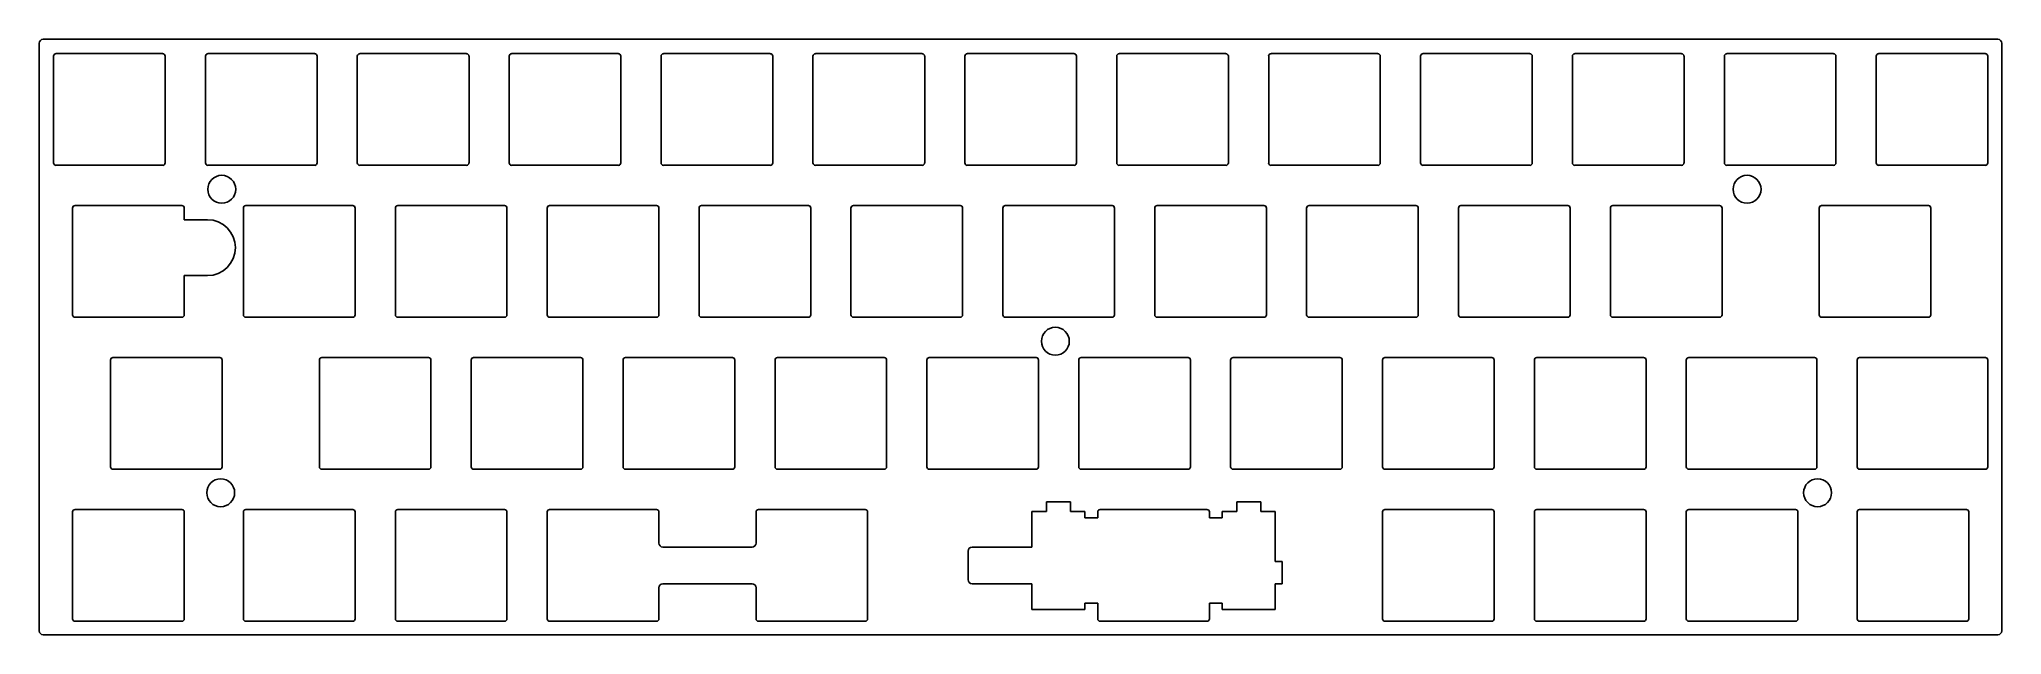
# Model space of a CAD drawing. Extents: x 1 to 247, y -75 to -1.
import ezdxf

# ---------------------------------------------------------------- set-up
doc = ezdxf.new("R2010")
doc.units = 0

msp = doc.modelspace()

# ---------------------------------------------------------------- linework, layer by layer
at = {"layer": 'Border', "color": 0}
for points in [[(0.72, -1.23), (0.72, -74.88)], [(1.22, -0.72), (246.38, -0.72)], [(246.88, -74.88), (246.88, -1.23)], [(246.38, -75.38), (1.22, -75.38)]]:
    msp.add_lwpolyline(points, dxfattribs=at)
for centre in [(23.62, -19.53), (214.93, -19.53), (128.17, -38.58), (23.48, -57.58), (223.77, -57.58)]:
    msp.add_circle(centre, 1.75, dxfattribs=at)
for centre, start, end in [((1.22, -1.23), 90, -180), ((246.38, -1.23), 0, 90), ((1.22, -74.88), -180, -90), ((246.38, -74.88), -90, 0)]:
    msp.add_arc(centre, 0.5, start, end, dxfattribs=at)
at = {"layer": 'Group002', "color": 0}
for points in [[(2.52, -2.83), (2.52, -16.23)], [(2.82, -2.52), (16.22, -2.52)], [(16.52, -2.83), (16.52, -16.23)], [(16.22, -16.52), (2.82, -16.52)]]:
    msp.add_lwpolyline(points, dxfattribs=at)
for centre, start, end in [((2.82, -2.83), 90, -180), ((16.22, -2.83), 0, 90), ((2.82, -16.23), -180, -90), ((16.22, -16.23), -90, 0)]:
    msp.add_arc(centre, 0.3, start, end, dxfattribs=at)
at = {"layer": 'Group003', "color": 0}
for points in [[(21.58, -2.83), (21.58, -16.23)], [(21.88, -2.52), (35.27, -2.52)], [(35.58, -2.83), (35.58, -16.23)], [(35.27, -16.52), (21.88, -16.52)]]:
    msp.add_lwpolyline(points, dxfattribs=at)
for centre, start, end in [((21.88, -2.83), 90, -180), ((35.27, -2.83), 0, 90), ((21.88, -16.23), -180, -90), ((35.27, -16.23), -90, 0)]:
    msp.add_arc(centre, 0.3, start, end, dxfattribs=at)
at = {"layer": 'Group004', "color": 0}
for points in [[(40.62, -2.83), (40.62, -16.23)], [(40.92, -2.52), (54.32, -2.52)], [(54.63, -2.83), (54.63, -16.23)], [(54.32, -16.52), (40.92, -16.52)]]:
    msp.add_lwpolyline(points, dxfattribs=at)
for centre, start, end in [((40.92, -2.83), 90, -180), ((54.32, -2.83), 0, 90), ((40.92, -16.23), -180, -90), ((54.32, -16.23), -90, 0)]:
    msp.add_arc(centre, 0.3, start, end, dxfattribs=at)
at = {"layer": 'Group005', "color": 0}
for points in [[(59.68, -2.83), (59.68, -16.23)], [(59.97, -2.52), (73.37, -2.52)], [(73.68, -2.83), (73.68, -16.23)], [(73.37, -16.52), (59.97, -16.52)]]:
    msp.add_lwpolyline(points, dxfattribs=at)
for centre, start, end in [((59.97, -2.83), 90, -180), ((73.37, -2.83), 0, 90), ((59.97, -16.23), -180, -90), ((73.37, -16.23), -90, 0)]:
    msp.add_arc(centre, 0.3, start, end, dxfattribs=at)
at = {"layer": 'Group006', "color": 0}
for points in [[(78.72, -2.83), (78.72, -16.23)], [(79.02, -2.52), (92.42, -2.52)], [(92.73, -2.83), (92.73, -16.23)], [(92.42, -16.52), (79.02, -16.52)]]:
    msp.add_lwpolyline(points, dxfattribs=at)
for centre, start, end in [((79.02, -2.83), 90, -180), ((92.42, -2.83), 0, 90), ((79.02, -16.23), -180, -90), ((92.42, -16.23), -90, 0)]:
    msp.add_arc(centre, 0.3, start, end, dxfattribs=at)
at = {"layer": 'Group007', "color": 0}
for points in [[(97.77, -2.83), (97.77, -16.23)], [(98.07, -2.52), (111.47, -2.52)], [(111.78, -2.83), (111.78, -16.23)], [(111.47, -16.52), (98.07, -16.52)]]:
    msp.add_lwpolyline(points, dxfattribs=at)
for centre, start, end in [((98.07, -2.83), 90, -180), ((111.47, -2.83), 0, 90), ((98.07, -16.23), -180, -90), ((111.47, -16.23), -90, 0)]:
    msp.add_arc(centre, 0.3, start, end, dxfattribs=at)
at = {"layer": 'Group008', "color": 0}
for points in [[(116.82, -2.83), (116.82, -16.23)], [(117.12, -2.52), (130.52, -2.52)], [(130.82, -2.83), (130.82, -16.23)], [(130.52, -16.52), (117.12, -16.52)]]:
    msp.add_lwpolyline(points, dxfattribs=at)
for centre, start, end in [((117.12, -2.83), 90, -180), ((130.52, -2.83), 0, 90), ((117.12, -16.23), -180, -90), ((130.52, -16.23), -90, 0)]:
    msp.add_arc(centre, 0.3, start, end, dxfattribs=at)
at = {"layer": 'Group009', "color": 0}
for points in [[(135.88, -2.83), (135.88, -16.23)], [(136.17, -2.52), (149.57, -2.52)], [(149.88, -2.83), (149.88, -16.23)], [(149.57, -16.52), (136.17, -16.52)]]:
    msp.add_lwpolyline(points, dxfattribs=at)
for centre, start, end in [((136.17, -2.83), 90, -180), ((149.57, -2.83), 0, 90), ((136.17, -16.23), 180, -90), ((149.57, -16.23), -90, 0)]:
    msp.add_arc(centre, 0.3, start, end, dxfattribs=at)
at = {"layer": 'Group010', "color": 0}
for points in [[(154.93, -2.83), (154.93, -16.23)], [(155.22, -2.52), (168.62, -2.52)], [(168.93, -2.83), (168.93, -16.23)], [(168.62, -16.52), (155.22, -16.52)]]:
    msp.add_lwpolyline(points, dxfattribs=at)
for centre, start, end in [((155.22, -2.83), 90, -180), ((168.62, -2.83), 0, 90), ((155.22, -16.23), -180, -90), ((168.62, -16.23), -90, 0)]:
    msp.add_arc(centre, 0.3, start, end, dxfattribs=at)
at = {"layer": 'Group011', "color": 0}
for points in [[(173.98, -2.83), (173.98, -16.23)], [(174.28, -2.52), (187.68, -2.52)], [(187.98, -2.83), (187.98, -16.23)], [(187.68, -16.52), (174.28, -16.52)]]:
    msp.add_lwpolyline(points, dxfattribs=at)
for centre, start, end in [((174.28, -2.83), 90, -180), ((187.68, -2.83), 0, 90), ((174.28, -16.23), -180, -90), ((187.68, -16.23), -90, 0)]:
    msp.add_arc(centre, 0.3, start, end, dxfattribs=at)
at = {"layer": 'Group012', "color": 0}
for points in [[(193.03, -2.83), (193.03, -16.23)], [(193.32, -2.52), (206.72, -2.52)], [(207.03, -2.83), (207.03, -16.23)], [(206.72, -16.52), (193.32, -16.52)]]:
    msp.add_lwpolyline(points, dxfattribs=at)
for centre, start, end in [((193.32, -2.83), 90, -180), ((206.72, -2.83), 0, 90), ((193.32, -16.23), -180, -90), ((206.72, -16.23), -90, 0)]:
    msp.add_arc(centre, 0.3, start, end, dxfattribs=at)
at = {"layer": 'Group013', "color": 0}
for points in [[(212.08, -2.83), (212.08, -16.23)], [(212.38, -2.52), (225.78, -2.52)], [(226.08, -2.83), (226.08, -16.23)], [(225.78, -16.52), (212.38, -16.52)]]:
    msp.add_lwpolyline(points, dxfattribs=at)
for centre, start, end in [((212.38, -2.83), 90, -180), ((225.78, -2.83), 0, 90), ((212.38, -16.23), -180, -90), ((225.78, -16.23), -90, 0)]:
    msp.add_arc(centre, 0.3, start, end, dxfattribs=at)
at = {"layer": 'Group014', "color": 0}
for points in [[(231.13, -2.83), (231.13, -16.23)], [(231.43, -2.52), (244.82, -2.52)], [(245.12, -2.83), (245.12, -16.23)], [(244.82, -16.52), (231.43, -16.52)]]:
    msp.add_lwpolyline(points, dxfattribs=at)
for centre, start, end in [((231.43, -2.83), 90, -180), ((244.82, -2.83), 0, 90), ((231.43, -16.23), -180, -90), ((244.82, -16.23), -90, 0)]:
    msp.add_arc(centre, 0.3, start, end, dxfattribs=at)
at = {"layer": 'Group016', "color": 0}
for points in [[(4.91, -21.88), (4.91, -35.27)], [(5.21, -21.57), (18.61, -21.57)], [(18.91, -23.35), (18.91, -21.88)], [(21.82, -23.35), (18.91, -23.35)], [(21.82, -30.35), (18.91, -30.35)], [(18.91, -35.27), (18.91, -30.35)], [(18.61, -35.57), (5.21, -35.57)]]:
    msp.add_lwpolyline(points, dxfattribs=at)
for centre, radius, start, end in [((5.21, -21.88), 0.3, 90, -180), ((18.61, -21.88), 0.3, 0, 90), ((21.82, -26.85), 3.5, -90, 90), ((5.21, -35.27), 0.3, -180, -90), ((18.61, -35.27), 0.3, -90, 0)]:
    msp.add_arc(centre, radius, start, end, dxfattribs=at)
at = {"layer": 'Group017', "color": 0}
for points in [[(26.34, -21.88), (26.34, -35.27)], [(26.64, -21.57), (40.04, -21.57)], [(40.34, -21.88), (40.34, -35.27)], [(40.04, -35.57), (26.64, -35.57)]]:
    msp.add_lwpolyline(points, dxfattribs=at)
for centre, start, end in [((26.64, -21.88), 90, -180), ((40.04, -21.88), 0, 90), ((26.64, -35.27), -180, -90), ((40.04, -35.27), -90, 0)]:
    msp.add_arc(centre, 0.3, start, end, dxfattribs=at)
at = {"layer": 'Group018', "color": 0}
for points in [[(45.39, -21.88), (45.39, -35.27)], [(45.69, -21.57), (59.09, -21.57)], [(59.39, -21.88), (59.39, -35.27)], [(59.09, -35.57), (45.69, -35.57)]]:
    msp.add_lwpolyline(points, dxfattribs=at)
for centre, start, end in [((45.69, -21.88), 90, -180), ((59.09, -21.88), 0, 90), ((45.69, -35.27), -180, -90), ((59.09, -35.27), -90, 0)]:
    msp.add_arc(centre, 0.3, start, end, dxfattribs=at)
at = {"layer": 'Group019', "color": 0}
for points in [[(64.44, -21.88), (64.44, -35.27)], [(64.74, -21.57), (78.14, -21.57)], [(78.44, -21.88), (78.44, -35.27)], [(78.14, -35.57), (64.74, -35.57)]]:
    msp.add_lwpolyline(points, dxfattribs=at)
for centre, start, end in [((64.74, -21.88), 90, -180), ((78.14, -21.88), 0, 90), ((64.74, -35.27), -180, -90), ((78.14, -35.27), -90, 0)]:
    msp.add_arc(centre, 0.3, start, end, dxfattribs=at)
at = {"layer": 'Group020', "color": 0}
for points in [[(83.49, -21.88), (83.49, -35.27)], [(83.79, -21.57), (97.19, -21.57)], [(97.49, -21.88), (97.49, -35.27)], [(97.19, -35.57), (83.79, -35.57)]]:
    msp.add_lwpolyline(points, dxfattribs=at)
for centre, start, end in [((83.79, -21.88), 90, -180), ((97.19, -21.88), 0, 90), ((83.79, -35.27), -180, -90), ((97.19, -35.27), -90, 0)]:
    msp.add_arc(centre, 0.3, start, end, dxfattribs=at)
at = {"layer": 'Group021', "color": 0}
for points in [[(102.54, -21.88), (102.54, -35.27)], [(102.84, -21.57), (116.24, -21.57)], [(116.54, -21.88), (116.54, -35.27)], [(116.24, -35.57), (102.84, -35.57)]]:
    msp.add_lwpolyline(points, dxfattribs=at)
for centre, start, end in [((102.84, -21.88), 90, -180), ((116.24, -21.88), 0, 90), ((102.84, -35.27), -180, -90), ((116.24, -35.27), -90, 0)]:
    msp.add_arc(centre, 0.3, start, end, dxfattribs=at)
at = {"layer": 'Group022', "color": 0}
for points in [[(121.59, -21.88), (121.59, -35.27)], [(121.89, -21.57), (135.29, -21.57)], [(135.59, -21.88), (135.59, -35.27)], [(135.29, -35.57), (121.89, -35.57)]]:
    msp.add_lwpolyline(points, dxfattribs=at)
for centre, start, end in [((121.89, -21.88), 90, -180), ((135.29, -21.88), 0, 90), ((121.89, -35.27), -180, -90), ((135.29, -35.27), -90, 0)]:
    msp.add_arc(centre, 0.3, start, end, dxfattribs=at)
at = {"layer": 'Group023', "color": 0}
for points in [[(140.64, -21.88), (140.64, -35.27)], [(140.94, -21.57), (154.34, -21.57)], [(154.64, -21.88), (154.64, -35.27)], [(154.34, -35.57), (140.94, -35.57)]]:
    msp.add_lwpolyline(points, dxfattribs=at)
for centre, start, end in [((140.94, -21.88), 90, -180), ((154.34, -21.88), 0, 90), ((140.94, -35.27), -180, -90), ((154.34, -35.27), -90, 0)]:
    msp.add_arc(centre, 0.3, start, end, dxfattribs=at)
at = {"layer": 'Group024', "color": 0}
for points in [[(159.69, -21.88), (159.69, -35.27)], [(159.99, -21.57), (173.39, -21.57)], [(173.69, -21.88), (173.69, -35.27)], [(173.39, -35.57), (159.99, -35.57)]]:
    msp.add_lwpolyline(points, dxfattribs=at)
for centre, start, end in [((159.99, -21.88), 90, -180), ((173.39, -21.88), 0, 90), ((159.99, -35.27), -180, -90), ((173.39, -35.27), -90, 0)]:
    msp.add_arc(centre, 0.3, start, end, dxfattribs=at)
at = {"layer": 'Group025', "color": 0}
for points in [[(178.74, -21.88), (178.74, -35.27)], [(179.04, -21.57), (192.44, -21.57)], [(192.74, -21.88), (192.74, -35.27)], [(192.44, -35.57), (179.04, -35.57)]]:
    msp.add_lwpolyline(points, dxfattribs=at)
for centre, start, end in [((179.04, -21.88), 90, -180), ((192.44, -21.88), 0, 90), ((179.04, -35.27), -180, -90), ((192.44, -35.27), -90, 0)]:
    msp.add_arc(centre, 0.3, start, end, dxfattribs=at)
at = {"layer": 'Group026', "color": 0}
for points in [[(197.79, -21.88), (197.79, -35.27)], [(198.09, -21.57), (211.49, -21.57)], [(211.79, -21.88), (211.79, -35.27)], [(211.49, -35.57), (198.09, -35.57)]]:
    msp.add_lwpolyline(points, dxfattribs=at)
for centre, start, end in [((198.09, -21.88), 90, -180), ((211.49, -21.88), 0, 90), ((198.09, -35.27), -180, -90), ((211.49, -35.27), -90, 0)]:
    msp.add_arc(centre, 0.3, start, end, dxfattribs=at)
at = {"layer": 'Group027', "color": 0}
for points in [[(223.98, -21.88), (223.98, -35.27)], [(224.28, -21.57), (237.68, -21.57)], [(237.98, -21.88), (237.98, -35.27)], [(237.68, -35.57), (224.28, -35.57)]]:
    msp.add_lwpolyline(points, dxfattribs=at)
for centre, start, end in [((224.28, -21.88), 90, -180), ((237.68, -21.88), 0, 90), ((224.28, -35.27), -180, -90), ((237.68, -35.27), -90, 0)]:
    msp.add_arc(centre, 0.3, start, end, dxfattribs=at)
at = {"layer": 'Group029', "color": 0}
for points in [[(9.67, -40.93), (9.67, -54.33)], [(9.97, -40.62), (23.37, -40.62)], [(23.67, -40.93), (23.67, -54.33)], [(23.37, -54.62), (9.97, -54.62)]]:
    msp.add_lwpolyline(points, dxfattribs=at)
for centre, start, end in [((9.97, -40.93), 90, -180), ((23.37, -40.93), 0, 90), ((9.97, -54.33), -180, -90), ((23.37, -54.33), -90, 0)]:
    msp.add_arc(centre, 0.3, start, end, dxfattribs=at)
at = {"layer": 'Group030', "color": 0}
for points in [[(35.86, -40.93), (35.86, -54.33)], [(36.16, -40.62), (49.56, -40.62)], [(49.86, -40.93), (49.86, -54.33)], [(49.56, -54.62), (36.16, -54.62)]]:
    msp.add_lwpolyline(points, dxfattribs=at)
for centre, start, end in [((36.16, -40.93), 90, -180), ((49.56, -40.93), 0, 90), ((36.16, -54.33), -180, -90), ((49.56, -54.33), -90, 0)]:
    msp.add_arc(centre, 0.3, start, end, dxfattribs=at)
at = {"layer": 'Group031', "color": 0}
for points in [[(54.91, -40.93), (54.91, -54.33)], [(55.21, -40.62), (68.61, -40.62)], [(68.91, -40.93), (68.91, -54.33)], [(68.61, -54.62), (55.21, -54.62)]]:
    msp.add_lwpolyline(points, dxfattribs=at)
for centre, start, end in [((55.21, -40.93), 90, -180), ((68.61, -40.93), 0, 90), ((55.21, -54.33), -180, -90), ((68.61, -54.33), -90, 0)]:
    msp.add_arc(centre, 0.3, start, end, dxfattribs=at)
at = {"layer": 'Group032', "color": 0}
for points in [[(73.96, -40.93), (73.96, -54.33)], [(74.26, -40.62), (87.66, -40.62)], [(87.96, -40.93), (87.96, -54.33)], [(87.66, -54.62), (74.26, -54.62)]]:
    msp.add_lwpolyline(points, dxfattribs=at)
for centre, start, end in [((74.26, -40.93), 90, -180), ((87.66, -40.93), 0, 90), ((74.26, -54.33), -180, -90), ((87.66, -54.33), -90, 0)]:
    msp.add_arc(centre, 0.3, start, end, dxfattribs=at)
at = {"layer": 'Group033', "color": 0}
for points in [[(93.01, -40.93), (93.01, -54.33)], [(93.31, -40.62), (106.71, -40.62)], [(107.01, -40.93), (107.01, -54.33)], [(106.71, -54.62), (93.31, -54.62)]]:
    msp.add_lwpolyline(points, dxfattribs=at)
for centre, start, end in [((93.31, -40.93), 90, -180), ((106.71, -40.93), 0, 90), ((93.31, -54.33), -180, -90), ((106.71, -54.33), -90, 0)]:
    msp.add_arc(centre, 0.3, start, end, dxfattribs=at)
at = {"layer": 'Group034', "color": 0}
for points in [[(112.06, -40.93), (112.06, -54.33)], [(112.36, -40.62), (125.76, -40.62)], [(126.06, -40.93), (126.06, -54.33)], [(125.76, -54.62), (112.36, -54.62)]]:
    msp.add_lwpolyline(points, dxfattribs=at)
for centre, start, end in [((112.36, -40.93), 90, -180), ((125.76, -40.93), 0, 90), ((112.36, -54.33), -180, -90), ((125.76, -54.33), -90, 0)]:
    msp.add_arc(centre, 0.3, start, end, dxfattribs=at)
at = {"layer": 'Group035', "color": 0}
for points in [[(131.11, -40.93), (131.11, -54.33)], [(131.41, -40.62), (144.81, -40.62)], [(145.11, -40.93), (145.11, -54.33)], [(144.81, -54.62), (131.41, -54.62)]]:
    msp.add_lwpolyline(points, dxfattribs=at)
for centre, start, end in [((131.41, -40.93), 90, -180), ((144.81, -40.93), 0, 90), ((131.41, -54.33), -180, -90), ((144.81, -54.33), -90, 0)]:
    msp.add_arc(centre, 0.3, start, end, dxfattribs=at)
at = {"layer": 'Group036', "color": 0}
for points in [[(150.16, -40.93), (150.16, -54.33)], [(150.46, -40.62), (163.86, -40.62)], [(164.16, -40.93), (164.16, -54.33)], [(163.86, -54.62), (150.46, -54.62)]]:
    msp.add_lwpolyline(points, dxfattribs=at)
for centre, start, end in [((150.46, -40.93), 90, -180), ((163.86, -40.93), 0, 90), ((150.46, -54.33), -180, -90), ((163.86, -54.33), -90, 0)]:
    msp.add_arc(centre, 0.3, start, end, dxfattribs=at)
at = {"layer": 'Group037', "color": 0}
for points in [[(169.21, -40.93), (169.21, -54.33)], [(169.51, -40.62), (182.91, -40.62)], [(183.21, -40.93), (183.21, -54.33)], [(182.91, -54.62), (169.51, -54.62)]]:
    msp.add_lwpolyline(points, dxfattribs=at)
for centre, start, end in [((169.51, -40.93), 90, -180), ((182.91, -40.93), 0, 90), ((169.51, -54.33), -180, -90), ((182.91, -54.33), -90, 0)]:
    msp.add_arc(centre, 0.3, start, end, dxfattribs=at)
at = {"layer": 'Group038', "color": 0}
for points in [[(188.26, -40.93), (188.26, -54.33)], [(188.56, -40.62), (201.96, -40.62)], [(202.26, -40.93), (202.26, -54.33)], [(201.96, -54.62), (188.56, -54.62)]]:
    msp.add_lwpolyline(points, dxfattribs=at)
for centre, start, end in [((188.56, -40.93), 90, -180), ((201.96, -40.93), 0, 90), ((188.56, -54.33), -180, -90), ((201.96, -54.33), -90, 0)]:
    msp.add_arc(centre, 0.3, start, end, dxfattribs=at)
at = {"layer": 'Group039', "color": 0}
for points in [[(207.61, -40.62), (223.39, -40.62)], [(223.69, -40.93), (223.69, -54.33)], [(228.74, -40.93), (228.74, -54.33)], [(223.39, -54.62), (207.61, -54.62)]]:
    msp.add_lwpolyline(points, dxfattribs=at)
for centre, start, end in [((223.39, -40.93), 0, 90), ((229.04, -40.93), 90, -180), ((223.39, -54.33), -90, 0), ((229.04, -54.33), -180, -90)]:
    msp.add_arc(centre, 0.3, start, end, dxfattribs=at)
at = {"layer": 'Group040', "color": 0}
for points in [[(207.31, -40.93), (207.31, -54.33)], [(229.04, -40.62), (244.82, -40.62)], [(245.12, -40.93), (245.12, -54.33)], [(244.82, -54.62), (229.04, -54.62)]]:
    msp.add_lwpolyline(points, dxfattribs=at)
for centre, start, end in [((207.61, -40.93), 90, -180), ((244.82, -40.93), 0, 90), ((207.61, -54.33), -180, -90), ((244.82, -54.33), -90, 0)]:
    msp.add_arc(centre, 0.3, start, end, dxfattribs=at)
at = {"layer": 'Group042', "color": 0}
for points in [[(4.91, -59.98), (4.91, -73.38)], [(5.21, -59.68), (18.61, -59.68)], [(18.91, -59.98), (18.91, -73.38)], [(18.61, -73.68), (5.21, -73.68)]]:
    msp.add_lwpolyline(points, dxfattribs=at)
for centre, start, end in [((5.21, -59.98), 90, -180), ((18.61, -59.98), 0, 90), ((5.21, -73.38), -180, -90), ((18.61, -73.38), -90, 0)]:
    msp.add_arc(centre, 0.3, start, end, dxfattribs=at)
at = {"layer": 'Group043', "color": 0}
for points in [[(26.34, -59.98), (26.34, -73.38)], [(26.64, -59.68), (40.04, -59.68)], [(40.34, -59.98), (40.34, -73.38)], [(40.04, -73.68), (26.64, -73.68)]]:
    msp.add_lwpolyline(points, dxfattribs=at)
for centre, start, end in [((26.64, -59.98), 90, -180), ((40.04, -59.98), 0, 90), ((26.64, -73.38), -180, -90), ((40.04, -73.38), -90, 0)]:
    msp.add_arc(centre, 0.3, start, end, dxfattribs=at)
at = {"layer": 'Group044', "color": 0}
for points in [[(45.39, -59.98), (45.39, -73.38)], [(45.69, -59.68), (59.09, -59.68)], [(59.39, -59.98), (59.39, -73.38)], [(59.09, -73.68), (45.69, -73.68)]]:
    msp.add_lwpolyline(points, dxfattribs=at)
for centre, start, end in [((45.69, -59.98), 90, -180), ((59.09, -59.98), 0, 90), ((45.69, -73.38), -180, -90), ((59.09, -73.38), -90, 0)]:
    msp.add_arc(centre, 0.3, start, end, dxfattribs=at)
at = {"layer": 'Group045', "color": 0}
for points in [[(64.44, -59.98), (64.44, -73.38)], [(64.74, -59.68), (78.14, -59.68)], [(78.44, -63.88), (78.44, -59.98)], [(90.63, -63.88), (90.63, -59.98)], [(78.94, -64.38), (90.13, -64.38)], [(78.44, -69.48), (78.44, -73.38)], [(78.94, -68.98), (90.13, -68.98)], [(90.63, -69.48), (90.63, -73.38)], [(78.14, -73.68), (64.74, -73.68)]]:
    msp.add_lwpolyline(points, dxfattribs=at)
for centre, radius, start, end in [((64.74, -59.98), 0.3, 90, -180), ((78.14, -59.98), 0.3, 0, 90), ((78.94, -63.88), 0.5, -180, -90), ((90.13, -63.88), 0.5, -90, 0), ((78.94, -69.48), 0.5, 90, -180), ((90.13, -69.48), 0.5, 0, 90), ((64.74, -73.38), 0.3, -180, -90), ((78.14, -73.38), 0.3, -90, 0)]:
    msp.add_arc(centre, radius, start, end, dxfattribs=at)
at = {"layer": 'Group046', "color": 0}
for points in [[(90.93, -59.68), (104.33, -59.68)], [(104.63, -59.98), (104.63, -73.38)], [(104.63, -59.98), (104.63, -73.38)], [(104.33, -73.68), (90.93, -73.68)]]:
    msp.add_lwpolyline(points, dxfattribs=at)
for centre, start, end in [((90.93, -59.98), 90, -180), ((104.33, -59.98), 0, 90), ((90.93, -73.38), -180, -90), ((104.33, -73.38), -90, 0)]:
    msp.add_arc(centre, 0.3, start, end, dxfattribs=at)
at = {"layer": 'Group048', "color": 0}
for points in [[(130.06, -58.71), (127.06, -58.71)], [(127.06, -58.71), (127.06, -59.91)], [(130.06, -58.71), (130.06, -59.91)], [(125.23, -59.91), (127.06, -59.91)], [(130.06, -59.91), (131.88, -59.91)], [(131.88, -59.91), (131.88, -60.71)], [(133.49, -60.71), (131.88, -60.71)], [(133.49, -59.98), (133.49, -60.71)], [(131.88, -72.21), (125.23, -72.21)], [(131.88, -72.21), (131.88, -71.41)], [(133.49, -71.41), (131.88, -71.41)], [(133.49, -73.38), (133.49, -71.41)]]:
    msp.add_lwpolyline(points, dxfattribs=at)
at = {"layer": 'Group049', "color": 0}
for points in [[(153.93, -58.71), (150.93, -58.71)], [(150.93, -58.71), (150.93, -59.91)], [(153.93, -58.71), (153.93, -59.91)], [(147.49, -60.71), (147.49, -59.98)], [(149.11, -60.71), (147.49, -60.71)], [(149.11, -59.91), (150.93, -59.91)], [(149.11, -59.91), (149.11, -60.71)], [(153.93, -59.91), (155.76, -59.91)], [(155.76, -59.91), (155.76, -66.18)], [(156.63, -66.18), (155.76, -66.18)], [(156.63, -68.98), (156.63, -66.18)], [(156.63, -68.98), (155.76, -68.98)], [(155.76, -68.98), (155.76, -72.21)], [(147.49, -71.41), (147.49, -73.38)], [(149.11, -71.41), (147.49, -71.41)], [(149.11, -72.21), (149.11, -71.41)], [(155.76, -72.21), (149.11, -72.21)]]:
    msp.add_lwpolyline(points, dxfattribs=at)
at = {"layer": 'Group050', "color": 0}
for points in [[(125.23, -64.38), (125.23, -59.91)], [(133.79, -59.68), (147.19, -59.68)], [(117.23, -64.88), (117.23, -68.48)], [(117.73, -64.38), (125.23, -64.38)], [(117.73, -68.98), (125.23, -68.98)], [(125.23, -68.98), (125.23, -72.21)], [(147.19, -73.68), (133.79, -73.68)]]:
    msp.add_lwpolyline(points, dxfattribs=at)
for centre, radius, start, end in [((133.79, -59.98), 0.3, 90, -180), ((147.19, -59.98), 0.3, 0, 90), ((117.73, -64.88), 0.5, 90, -180), ((117.73, -68.48), 0.5, -180, -90), ((133.79, -73.38), 0.3, -180, -90), ((147.19, -73.38), 0.3, -90, 0)]:
    msp.add_arc(centre, radius, start, end, dxfattribs=at)
at = {"layer": 'Group051', "color": 0}
for points in [[(169.21, -59.98), (169.21, -73.38)], [(169.51, -59.68), (182.91, -59.68)], [(183.21, -59.98), (183.21, -73.38)], [(182.91, -73.68), (169.51, -73.68)]]:
    msp.add_lwpolyline(points, dxfattribs=at)
for centre, start, end in [((169.51, -59.98), 90, -180), ((182.91, -59.98), 0, 90), ((169.51, -73.38), -180, -90), ((182.91, -73.38), -90, 0)]:
    msp.add_arc(centre, 0.3, start, end, dxfattribs=at)
at = {"layer": 'Group052', "color": 0}
for points in [[(188.26, -59.98), (188.26, -73.38)], [(188.56, -59.68), (201.96, -59.68)], [(202.26, -59.98), (202.26, -73.38)], [(201.96, -73.68), (188.56, -73.68)]]:
    msp.add_lwpolyline(points, dxfattribs=at)
for centre, start, end in [((188.56, -59.98), 90, -180), ((201.96, -59.98), 0, 90), ((188.56, -73.38), -180, -90), ((201.96, -73.38), -90, 0)]:
    msp.add_arc(centre, 0.3, start, end, dxfattribs=at)
at = {"layer": 'Group053', "color": 0}
for points in [[(207.31, -59.98), (207.31, -73.38)], [(207.61, -59.68), (221.01, -59.68)], [(221.31, -59.98), (221.31, -73.38)], [(221.01, -73.68), (207.61, -73.68)]]:
    msp.add_lwpolyline(points, dxfattribs=at)
for centre, start, end in [((207.61, -59.98), 90, -180), ((221.01, -59.98), 0, 90), ((207.61, -73.38), -180, -90), ((221.01, -73.38), -90, 0)]:
    msp.add_arc(centre, 0.3, start, end, dxfattribs=at)
at = {"layer": 'Group054', "color": 0}
for points in [[(228.74, -59.98), (228.74, -73.38)], [(229.04, -59.68), (242.44, -59.68)], [(242.74, -59.98), (242.74, -73.38)], [(242.44, -73.68), (229.04, -73.68)]]:
    msp.add_lwpolyline(points, dxfattribs=at)
for centre, start, end in [((229.04, -59.98), 90, -180), ((242.44, -59.98), 0, 90), ((229.04, -73.38), -180, -90), ((242.44, -73.38), -90, 0)]:
    msp.add_arc(centre, 0.3, start, end, dxfattribs=at)

doc.saveas('drawing.dxf')
